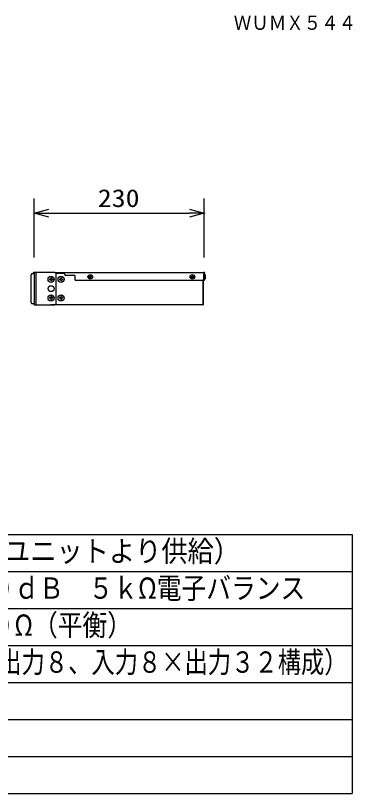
# Model space of a CAD drawing. Units: millimetres, scale not verified. Extents: x -63 to 63, y -57 to 57.
# Drawn here: x 17 to 62.5, y -56.5 to 48.6 of the extents above; entities that cross this region are included whole.
import ezdxf
from ezdxf.enums import TextEntityAlignment as Align

# ---------------------------------------------------------------- set-up
doc = ezdxf.new("R2010")
doc.units = ezdxf.units.MM
doc.header["$LTSCALE"] = 0.190236
doc.header["$PDMODE"] = 32
doc.header["$PDSIZE"] = 0.0951
doc.linetypes.add('LONG_DOUBLE_CHAIN', pattern=[21.8, 18, -1, 0.6, -0.6, 0.6, -1])
for name, color, linetype in [('0-0_MOJI1', 2, 'Continuous'), ('0-1_TOUROKU', 1, 'Continuous'), ('0-2_GAIKEI', 1, 'Continuous'), ('0-3_WAKU', 3, 'Continuous'), ('0-4_DEFPOINTS', 7, 'Continuous')]:
    doc.layers.add(name, color=color, linetype=linetype)
doc.styles.add('ＭＳ ゴシック', font='')
doc.styles.get('ＭＳ ゴシック').set_extended_font_data('MS Gothic')

# ---------------------------------------------------------------- blocks, each defined once
blk = doc.blocks.new('_OPEN30')
at = {"layer": '0-4_DEFPOINTS'}
blk.add_line((0, 0), (-1, 0), dxfattribs=at)
blk.add_lwpolyline([(-1, 0.26795), (0, 0), (-1, -0.26795)], dxfattribs=at)

msp = doc.modelspace()

# ---------------------------------------------------------------- linework, layer by layer
at = {"layer": '0-2_GAIKEI', "color": 7}
for p, q in [((19.2426, 13.7615), (19.5004, 13.775)), ((19.5004, 13.925), (19.5004, 9.525)), ((22.3004, 13.925), (19.5004, 13.925)), ((19.5004, 13.775), (19.5004, 9.675)), ((22.3129, 13.925), (42.4005, 13.925)), ((42.4005, 13.825), (42.4005, 13.925)), ((42.4005, 13.825), (42.4005, 13.025)), ((42.5005, 13.825), (42.5005, 12.825)), ((19.1004, 9.8383), (19.1004, 13.6117)), ((42.4005, 9.625), (42.4005, 12.825)), ((42.635, 13.6282), (42.5005, 13.64)), ((42.5005, 13.01), (42.5005, 13.64)), ((42.635, 13.0218), (42.5005, 13.01)), ((42.635, 13.6282), (42.635, 13.0218)), ((19.5004, 9.675), (19.2426, 9.6885)), ((19.5004, 9.525), (22.3004, 9.525)), ((22.3004, 9.525), (21.7004, 9.525)), ((42.3005, 9.525), (22.3004, 9.525))]:
    msp.add_line(p, q, dxfattribs=at)
at = {"layer": '0-2_GAIKEI', "color": 7, "linetype": 'LONG_DOUBLE_CHAIN'}
for p, q in [((19.5004, 13.775), (19.3536, 13.775)), ((19.5004, 9.675), (19.3536, 9.675))]:
    msp.add_line(p, q, dxfattribs=at)
at = {"layer": '0-2_GAIKEI'}
for p, q in [((19.7304, 13.925), (19.7304, 9.525)), ((22.4394, 13.925), (22.4394, 13.8688)), ((22.4737, 13.825), (23.6004, 13.825)), ((22.5004, 9.725), (22.5004, 13.725)), ((23.6004, 13.725), (23.6004, 13.925)), ((21.7104, 12.93), (21.5904, 12.93)), ((21.7554, 13.185), (21.7554, 13.065)), ((21.8454, 13.185), (21.7554, 13.185)), ((21.7554, 12.885), (21.7554, 12.765)), ((21.8454, 12.765), (21.7554, 12.765)), ((21.8454, 13.185), (21.8454, 13.065)), ((21.8454, 12.885), (21.8454, 12.765)), ((22.0104, 13.02), (21.8904, 13.02)), ((22.0104, 12.93), (21.8904, 12.93)), ((22.0104, 13.02), (22.0104, 12.93)), ((22.9404, 13.02), (22.9404, 12.93)), ((23.0604, 13.02), (22.9404, 13.02)), ((23.0604, 12.93), (22.9404, 12.93)), ((23.1954, 13.185), (23.1054, 13.185)), ((23.1054, 13.185), (23.1054, 13.065)), ((23.1054, 12.885), (23.1054, 12.765)), ((23.1954, 12.765), (23.1054, 12.765)), ((23.1954, 13.185), (23.1954, 13.065)), ((23.1954, 12.885), (23.1954, 12.765)), ((23.3604, 13.02), (23.2404, 13.02)), ((23.3604, 12.93), (23.2404, 12.93)), ((23.3604, 13.02), (23.3604, 12.93)), ((25.0005, 13.525), (23.8004, 13.525)), ((25.0005, 13.525), (25.0005, 13.025)), ((42.2005, 12.825), (25.2005, 12.825)), ((26.9204, 13.36), (26.9204, 13.29)), ((26.9204, 13.36), (27.0304, 13.36)), ((26.9204, 13.36), (26.9204, 13.29)), ((26.9204, 13.36), (27.0304, 13.36)), ((26.9204, 13.29), (27.0304, 13.29)), ((26.9204, 13.29), (27.0304, 13.29)), ((27.0654, 13.505), (27.1354, 13.505)), ((27.0654, 13.505), (27.0654, 13.395)), ((27.0654, 13.505), (27.1354, 13.505)), ((27.0654, 13.505), (27.0654, 13.395)), ((27.0654, 13.255), (27.0654, 13.145)), ((27.0654, 13.255), (27.0654, 13.145)), ((27.0654, 13.145), (27.1354, 13.145)), ((27.0654, 13.145), (27.1354, 13.145)), ((27.1354, 13.505), (27.1354, 13.395)), ((27.1354, 13.505), (27.1354, 13.395)), ((27.1354, 13.255), (27.1354, 13.145)), ((27.1354, 13.255), (27.1354, 13.145)), ((27.1704, 13.36), (27.2804, 13.36)), ((27.1704, 13.36), (27.2804, 13.36)), ((27.1704, 13.29), (27.2804, 13.29)), ((27.1704, 13.29), (27.2804, 13.29)), ((27.2804, 13.36), (27.2804, 13.29)), ((27.2804, 13.36), (27.2804, 13.29)), ((40.7205, 13.36), (40.7205, 13.29)), ((40.7205, 13.36), (40.8305, 13.36)), ((40.7205, 13.36), (40.7205, 13.29)), ((40.7205, 13.36), (40.8305, 13.36)), ((40.7205, 13.29), (40.8305, 13.29)), ((40.7205, 13.29), (40.8305, 13.29)), ((40.8655, 13.505), (40.9355, 13.505)), ((40.8655, 13.505), (40.8655, 13.395)), ((40.8655, 13.505), (40.9355, 13.505)), ((40.8655, 13.505), (40.8655, 13.395)), ((40.8655, 13.255), (40.8655, 13.145)), ((40.8655, 13.255), (40.8655, 13.145)), ((40.8655, 13.145), (40.9355, 13.145)), ((40.8655, 13.145), (40.9355, 13.145)), ((40.9355, 13.505), (40.9355, 13.395)), ((40.9355, 13.505), (40.9355, 13.395)), ((40.9355, 13.255), (40.9355, 13.145)), ((40.9355, 13.255), (40.9355, 13.145)), ((40.9705, 13.36), (41.0805, 13.36)), ((40.9705, 13.36), (41.0805, 13.36)), ((40.9705, 13.29), (41.0805, 13.29)), ((40.9705, 13.29), (41.0805, 13.29)), ((41.0805, 13.36), (41.0805, 13.29)), ((41.0805, 13.36), (41.0805, 13.29)), ((42.3005, 12.8518), (42.3005, 9.525)), ((21.7554, 10.685), (21.7554, 10.565)), ((21.8454, 10.685), (21.7554, 10.685)), ((21.8454, 10.685), (21.8454, 10.565)), ((22.0104, 10.52), (21.8904, 10.52)), ((22.0104, 10.52), (22.0104, 10.43)), ((22.9404, 10.52), (22.9404, 10.43)), ((23.0604, 10.52), (22.9404, 10.52)), ((23.1954, 10.685), (23.1054, 10.685)), ((23.1054, 10.685), (23.1054, 10.565)), ((23.1954, 10.685), (23.1954, 10.565)), ((23.3604, 10.52), (23.2404, 10.52)), ((23.3604, 10.52), (23.3604, 10.43)), ((21.7104, 10.43), (21.5904, 10.43)), ((21.7554, 10.385), (21.7554, 10.265)), ((21.8454, 10.265), (21.7554, 10.265)), ((21.8454, 10.385), (21.8454, 10.265)), ((22.0104, 10.43), (21.8904, 10.43)), ((22.5004, 9.625), (22.4737, 9.625)), ((22.5004, 9.625), (22.5004, 9.525)), ((23.0604, 10.43), (22.9404, 10.43)), ((23.1054, 10.385), (23.1054, 10.265)), ((23.1954, 10.265), (23.1054, 10.265)), ((23.1954, 10.385), (23.1954, 10.265)), ((23.3604, 10.43), (23.2404, 10.43))]:
    msp.add_line(p, q, dxfattribs=at)
for points in [[(21.7104, 13.02), (21.5904, 13.02), (21.5904, 12.93)], [(21.7104, 10.52), (21.5904, 10.52), (21.5904, 10.43)]]:
    msp.add_lwpolyline(points, dxfattribs=at)
at = {"layer": '0-2_GAIKEI', "color": 7}
msp.add_lwpolyline([(42.5005, 12.825), (42.4005, 12.825), (42.4005, 13.025)], dxfattribs=at)
at = {"layer": '0-2_GAIKEI'}
for centre, radius in [((21.8004, 12.975), 0.415), ((23.1504, 12.975), 0.415), ((27.1004, 13.325), 0.315), ((40.9005, 13.325), 0.315), ((21.8004, 11.725), 0.4), ((21.8004, 10.475), 0.415), ((23.1504, 10.475), 0.415)]:
    msp.add_circle(centre, radius, dxfattribs=at)
at = {"layer": '0-2_GAIKEI', "color": 7}
for centre, radius, start, end in [((19.2504, 13.6117), 0.15, 93, 180), ((42.4005, 13.825), 0.1, 0, 90), ((41.8336, 13.325), 0.8569, 339.27546, 20.72454), ((19.2504, 9.8383), 0.15, 180, 267), ((42.3005, 9.625), 0.1, 270, 0)]:
    msp.add_arc(centre, radius, start, end, dxfattribs=at)
at = {"layer": '0-2_GAIKEI'}
for centre, radius, start, end in [((22.3004, 13.725), 0.2, 0, 90), ((23.8004, 13.725), 0.2, 180, 270), ((21.7104, 13.065), 0.045, 270, 0), ((21.7104, 12.885), 0.045, 0, 90), ((21.8904, 13.065), 0.045, 180, 270), ((21.8904, 12.885), 0.045, 90, 180), ((23.0604, 13.065), 0.045, 270, 0), ((23.0604, 12.885), 0.045, 0, 90), ((23.2404, 13.065), 0.045, 180, 270), ((23.2404, 12.885), 0.045, 90, 180), ((25.2005, 13.025), 0.2, 180, 270), ((27.0304, 13.395), 0.035, 270, 0), ((27.0304, 13.395), 0.035, 270, 0), ((27.0304, 13.255), 0.035, 0, 90), ((27.0304, 13.255), 0.035, 0, 90), ((27.1704, 13.395), 0.035, 180, 270), ((27.1704, 13.395), 0.035, 180, 270), ((27.1704, 13.255), 0.035, 90, 180), ((27.1704, 13.255), 0.035, 90, 180), ((40.8305, 13.395), 0.035, 270, 0), ((40.8305, 13.395), 0.035, 270, 0), ((40.8305, 13.255), 0.035, 0, 90), ((40.8305, 13.255), 0.035, 0, 90), ((40.9705, 13.395), 0.035, 180, 270), ((40.9705, 13.395), 0.035, 180, 270), ((40.9705, 13.255), 0.035, 90, 180), ((40.9705, 13.255), 0.035, 90, 180), ((42.2005, 13.025), 0.2, 270, 0), ((21.7104, 10.565), 0.045, 270, 0), ((21.8904, 10.565), 0.045, 180, 270), ((23.0604, 10.565), 0.045, 270, 0), ((23.2404, 10.565), 0.045, 180, 270), ((21.7104, 10.385), 0.045, 0, 90), ((21.8904, 10.385), 0.045, 90, 180), ((22.3004, 9.725), 0.2, 270, 0), ((23.0604, 10.385), 0.045, 0, 90), ((23.2404, 10.385), 0.045, 90, 180)]:
    msp.add_arc(centre, radius, start, end, dxfattribs=at)
at = {"layer": '0-3_WAKU'}
for p, q in [((19.5004, 15.925), (19.5004, 23.925)), ((42.5005, 15.925), (42.5005, 23.925)), ((21.5004, 21.925), (40.5005, 21.925))]:
    msp.add_line(p, q, dxfattribs=at)
at = {"layer": '0-3_WAKU', "color": 4}
for p, q in [((-62.5, -21.5), (62.5001, -21.5)), ((62.5001, -21.5), (62.5001, -56.5001)), ((-62.4999, -56.5001), (62.5001, -56.5001))]:
    msp.add_line(p, q, dxfattribs=at)
at = {"layer": '0-3_WAKU', "color": 1}
for p, q in [((-62.4999, -26.5), (62.5001, -26.5)), ((-62.5, -31.5001), (62.5001, -31.5001)), ((-62.4999, -36.5001), (62.5001, -36.5001)), ((-62.5001, -41.5001), (62.5001, -41.5001)), ((-62.5001, -46.5001), (62.5001, -46.5001)), ((-62.5001, -51.5001), (62.5001, -51.5001))]:
    msp.add_line(p, q, dxfattribs=at)
at = {"layer": '0-4_DEFPOINTS'}
for p in [(42.5005, 21.925), (19.5004, 13.925), (42.5005, 13.925)]:
    msp.add_point(p, dxfattribs=at)

# ---------------------------------------------------------------- block references
at = {"layer": '0-3_WAKU', "xscale": 2, "yscale": 2, "rotation": 180}
msp.add_blockref('_OPEN30', (19.5004, 21.925), dxfattribs=at)
at = {"layer": '0-3_WAKU', "xscale": 2, "yscale": 2}
msp.add_blockref('_OPEN30', (42.5005, 21.925), dxfattribs=at)

# ---------------------------------------------------------------- texts
at = {"layer": '0-0_MOJI1', "style": 'ＭＳ ゴシック'}
for s, width, p in [('ＤＣ２４Ｖ（電源制御ユニットより供給）', 0.9, (-20, -26.0552)), ('４回路\u3000０ｄＢ／－２０ｄＢ\u3000５ｋΩ電子バランス', 0.85, (-20, -31.0552)), ('４回路\u3000０ｄＢ\u3000６００Ω（平衡）', 0.85, (-20, -36.0552)), ('最大１６台（入力３２×出力８、入力８×出力３２構成）', 0.8, (-20, -41.0552))]:
    msp.add_text(s, height=2.887, dxfattribs=dict(at, width=width)).set_placement(p, align=Align.BOTTOM_LEFT)
at = {"layer": '0-1_TOUROKU', "style": 'ＭＳ ゴシック', "width": 0.9}
msp.add_text('ＷＵＭＸ５４４', height=1.925, dxfattribs=at).set_placement((46.5, 46.13), align=Align.BOTTOM_LEFT)
at = {"layer": '0-3_WAKU', "style": 'ＭＳ ゴシック', "width": 1.15}
msp.add_text('230', height=2.406, dxfattribs=at).set_placement((28.1133, 22.0346), align=Align.BOTTOM_LEFT)

doc.saveas('drawing.dxf')
